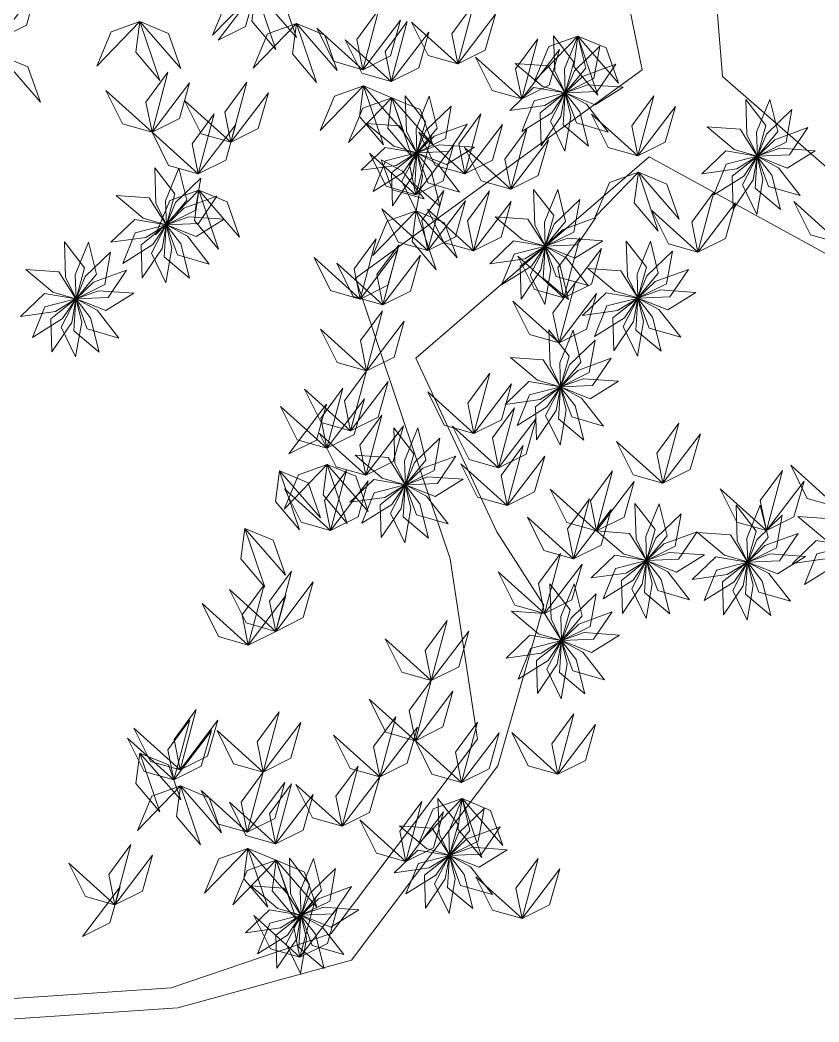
# Model space of a CAD drawing. Header units: inches. Extents: x -173 to 14008, y -3334 to 10368.
# Drawn here: x 12274.1 to 12351.2, y 495.9 to 592.5 of the extents above; entities that cross this region are included whole.
import ezdxf

# ---------------------------------------------------------------- set-up
doc = ezdxf.new("R2010")
doc.units = ezdxf.units.IN
doc.header["$MEASUREMENT"] = 0
doc.layers.add('ARREDAMENTO', color=8, linetype='Continuous', lineweight=18)

msp = doc.modelspace()

# ---------------------------------------------------------------- linework, layer by layer
at = {"layer": 'ARREDAMENTO', "linetype": 'Continuous', "lineweight": 0}
for points in [[(12363.196, 568.489), (12341.847, 587.105), (12339.817, 612.244)], [(12330.822, 603.828), (12334.107, 587.721), (12306.459, 567.626), (12315.589, 540.58), (12318.234, 523.181), (12304.121, 504.428), (12288.666, 499.211), (12268.683, 497.845)], [(12269.336, 495.913), (12289.318, 497.279), (12306.065, 501.857), (12320.179, 520.61), (12324.633, 536.101), (12320.092, 543.177), (12312.291, 559.911), (12334.784, 579.341), (12365.152, 562.693)]]:
    msp.add_lwpolyline(points, dxfattribs=at)
at = {"layer": 'ARREDAMENTO', "lineweight": 0}
for points in [[(12272.065, 590.715), (12274.719, 592.036), (12275.696, 595.489), (12272.065, 590.715)], [(12296.833, 595.378), (12294.041, 594.382), (12292.659, 591.07), (12296.833, 595.378)], [(12293.202, 590.604), (12295.856, 591.925), (12296.833, 595.378), (12293.202, 590.604)], [(12296.833, 595.378), (12296.443, 592.439), (12298.759, 589.698), (12296.833, 595.378)], [(12296.833, 595.378), (12299.569, 594.237), (12300.774, 590.857), (12296.833, 595.378)], [(12307.171, 587.747), (12306.586, 590.653), (12308.713, 593.543), (12307.171, 587.747)], [(12316.322, 588.31), (12315.737, 591.217), (12317.865, 594.107), (12316.322, 588.31)], [(12285.669, 592.389), (12282.877, 591.394), (12281.495, 588.082), (12285.669, 592.389)], [(12285.669, 592.389), (12285.279, 589.45), (12287.595, 586.709), (12285.669, 592.389)], [(12285.669, 592.389), (12288.405, 591.248), (12289.61, 587.868), (12285.669, 592.389)], [(12307.171, 587.747), (12309.825, 589.068), (12310.802, 592.521), (12307.171, 587.747)], [(12309.907, 586.606), (12309.322, 589.512), (12311.449, 592.402), (12309.907, 586.606)], [(12316.322, 588.31), (12313.47, 589.117), (12311.87, 592.33), (12316.322, 588.31)], [(12316.322, 588.31), (12318.976, 589.631), (12319.953, 593.085), (12316.322, 588.31)], [(12300.752, 592.2), (12297.96, 591.205), (12296.578, 587.893), (12300.752, 592.2)], [(12300.752, 592.2), (12300.363, 589.261), (12302.678, 586.52), (12300.752, 592.2)], [(12300.752, 592.2), (12303.488, 591.059), (12304.694, 587.679), (12300.752, 592.2)], [(12307.171, 587.747), (12304.318, 588.554), (12302.719, 591.766), (12307.171, 587.747)], [(12309.907, 586.606), (12312.561, 587.927), (12313.538, 591.38), (12309.907, 586.606)], [(12309.907, 586.606), (12307.054, 587.413), (12305.455, 590.625), (12309.907, 586.606)], [(12322.488, 584.921), (12321.903, 587.827), (12324.03, 590.717), (12322.488, 584.921)], [(12327.895, 590.98), (12325.103, 589.984), (12323.721, 586.672), (12327.895, 590.98)], [(12325.565, 590.999), (12325.684, 587.592), (12326.688, 585.516), (12327.517, 588.486), (12325.565, 590.999)], [(12327.895, 590.98), (12326.619, 587.819), (12326.691, 585.514), (12328.657, 587.89), (12327.895, 590.98)], [(12327.895, 590.98), (12327.506, 588.041), (12329.821, 585.299), (12327.895, 590.98)], [(12327.895, 590.98), (12330.631, 589.839), (12331.837, 586.459), (12327.895, 590.98)], [(12322.488, 584.921), (12325.142, 586.242), (12326.119, 589.695), (12322.488, 584.921)], [(12330.017, 590.014), (12327.565, 587.647), (12326.693, 585.511), (12329.456, 586.882), (12330.017, 590.014)], [(12272.118, 589.148), (12274.854, 588.007), (12276.059, 584.627), (12272.118, 589.148)], [(12322.488, 584.921), (12319.635, 585.727), (12318.036, 588.94), (12322.488, 584.921)], [(12286.827, 581.715), (12286.242, 584.621), (12288.369, 587.511), (12286.827, 581.715)], [(12321.854, 588.349), (12324.465, 586.158), (12326.68, 585.514), (12325.028, 588.119), (12321.854, 588.349)], [(12331.562, 588.27), (12328.359, 587.104), (12326.694, 585.507), (12329.776, 585.636), (12331.562, 588.27)], [(12294.421, 580.744), (12293.836, 583.65), (12295.964, 586.54), (12294.421, 580.744)], [(12286.827, 581.715), (12283.974, 582.522), (12282.375, 585.734), (12286.827, 581.715)], [(12286.827, 581.715), (12289.481, 583.036), (12290.458, 586.489), (12286.827, 581.715)], [(12307.223, 586.18), (12304.431, 585.185), (12303.049, 581.873), (12307.223, 586.18)], [(12307.223, 586.18), (12306.833, 583.241), (12309.149, 580.5), (12307.223, 586.18)], [(12307.223, 586.18), (12309.959, 585.039), (12311.165, 581.659), (12307.223, 586.18)], [(12321.341, 583.818), (12324.716, 584.293), (12326.676, 585.508), (12323.635, 586.023), (12321.341, 583.818)], [(12332.264, 586.047), (12328.864, 586.285), (12326.694, 585.504), (12329.561, 584.368), (12332.264, 586.047)], [(12294.421, 580.744), (12291.569, 581.55), (12289.969, 584.763), (12294.421, 580.744)], [(12294.421, 580.744), (12297.075, 582.065), (12298.052, 585.518), (12294.421, 580.744)], [(12309.959, 585.039), (12307.167, 584.044), (12305.785, 580.732), (12309.959, 585.039)], [(12309.959, 585.039), (12309.57, 582.1), (12311.885, 579.359), (12309.959, 585.039)], [(12309.959, 585.039), (12312.695, 583.898), (12313.901, 580.518), (12309.959, 585.039)], [(12311.24, 585.221), (12311.36, 581.815), (12312.363, 579.738), (12313.193, 582.709), (12311.24, 585.221)], [(12313.571, 585.202), (12312.294, 582.042), (12312.367, 579.736), (12314.333, 582.113), (12313.571, 585.202)], [(12322.49, 581.791), (12325.38, 583.597), (12326.677, 585.505), (12323.689, 584.738), (12322.49, 581.791)], [(12324.364, 580.405), (12326.27, 583.231), (12326.678, 585.501), (12324.261, 583.586), (12324.364, 580.405)], [(12326.64, 579.902), (12327.231, 583.259), (12326.681, 585.499), (12325.252, 582.766), (12326.64, 579.902)], [(12328.923, 580.368), (12328.098, 583.675), (12326.685, 585.498), (12326.491, 582.42), (12328.923, 580.368)], [(12330.82, 581.723), (12328.721, 584.409), (12326.688, 585.499), (12327.763, 582.607), (12330.82, 581.723)], [(12333.684, 579.425), (12333.099, 582.331), (12335.227, 585.221), (12333.684, 579.425)], [(12344.094, 584.887), (12344.214, 581.48), (12345.217, 579.403), (12346.047, 582.374), (12344.094, 584.887)], [(12346.425, 584.868), (12345.148, 581.707), (12345.221, 579.402), (12347.187, 581.778), (12346.425, 584.868)], [(12315.692, 584.237), (12313.241, 581.869), (12312.369, 579.734), (12315.132, 581.105), (12315.692, 584.237)], [(12333.684, 579.425), (12336.338, 580.746), (12337.315, 584.199), (12333.684, 579.425)], [(12348.546, 583.902), (12346.095, 581.534), (12345.223, 579.399), (12347.986, 580.77), (12348.546, 583.902)], [(12291.279, 577.696), (12290.694, 580.602), (12292.821, 583.492), (12291.279, 577.696)], [(12317.008, 577.694), (12316.423, 580.6), (12318.55, 583.49), (12317.008, 577.694)], [(12333.684, 579.425), (12330.832, 580.232), (12329.232, 583.444), (12333.684, 579.425)], [(12291.279, 577.696), (12288.426, 578.503), (12286.827, 581.715), (12291.279, 577.696)], [(12291.279, 577.696), (12293.933, 579.017), (12294.91, 582.47), (12291.279, 577.696)], [(12307.53, 582.571), (12310.141, 580.381), (12312.356, 579.737), (12310.704, 582.342), (12307.53, 582.571)], [(12317.238, 582.492), (12314.035, 581.326), (12312.37, 579.73), (12315.452, 579.859), (12317.238, 582.492)], [(12317.008, 577.694), (12314.155, 578.5), (12312.556, 581.713), (12317.008, 577.694)], [(12317.008, 577.694), (12319.662, 579.015), (12320.639, 582.468), (12317.008, 577.694)], [(12321.435, 576.213), (12320.85, 579.12), (12322.977, 582.01), (12321.435, 576.213)], [(12340.384, 582.237), (12342.995, 580.046), (12345.21, 579.402), (12343.558, 582.007), (12340.384, 582.237)], [(12350.092, 582.158), (12346.889, 580.992), (12345.224, 579.395), (12348.306, 579.524), (12350.092, 582.158)], [(12312.263, 575.692), (12311.678, 578.598), (12313.806, 581.488), (12312.263, 575.692)], [(12321.435, 576.213), (12324.089, 577.535), (12325.066, 580.988), (12321.435, 576.213)], [(12307.017, 578.041), (12310.392, 578.516), (12312.352, 579.731), (12309.311, 580.246), (12307.017, 578.041)], [(12308.165, 576.013), (12311.056, 577.819), (12312.352, 579.727), (12309.365, 578.96), (12308.165, 576.013)], [(12312.263, 575.692), (12314.917, 577.013), (12315.894, 580.466), (12312.263, 575.692)], [(12317.94, 580.27), (12314.54, 580.508), (12312.369, 579.726), (12315.237, 578.591), (12317.94, 580.27)], [(12321.435, 576.213), (12318.582, 577.02), (12316.983, 580.233), (12321.435, 576.213)], [(12339.871, 577.706), (12343.246, 578.181), (12345.206, 579.396), (12342.165, 579.911), (12339.871, 577.706)], [(12350.794, 579.935), (12347.394, 580.173), (12345.223, 579.391), (12348.091, 578.256), (12350.794, 579.935)], [(12312.263, 575.692), (12309.41, 576.499), (12307.811, 579.711), (12312.263, 575.692)], [(12313.076, 575.287), (12310.978, 577.973), (12308.945, 579.063), (12310.02, 576.172), (12313.076, 575.287)], [(12310.04, 574.628), (12311.946, 577.454), (12312.354, 579.724), (12309.937, 577.808), (12310.04, 574.628)], [(12312.315, 574.125), (12312.907, 577.481), (12312.357, 579.722), (12310.928, 576.988), (12312.315, 574.125)], [(12314.599, 574.591), (12313.774, 577.898), (12312.36, 579.721), (12312.167, 576.642), (12314.599, 574.591)], [(12316.496, 575.945), (12314.397, 578.631), (12312.364, 579.721), (12313.439, 576.83), (12316.496, 575.945)], [(12341.019, 575.678), (12343.91, 577.485), (12345.206, 579.393), (12342.219, 578.626), (12341.019, 575.678)], [(12342.894, 574.293), (12344.8, 577.119), (12345.208, 579.389), (12342.791, 577.473), (12342.894, 574.293)], [(12345.169, 573.79), (12345.761, 577.147), (12345.211, 579.387), (12343.782, 576.653), (12345.169, 573.79)], [(12347.453, 574.256), (12346.628, 577.563), (12345.214, 579.386), (12345.021, 576.307), (12347.453, 574.256)], [(12349.35, 575.611), (12347.251, 578.296), (12345.218, 579.386), (12346.293, 576.495), (12349.35, 575.611)], [(12287.088, 578.278), (12287.207, 574.871), (12288.211, 572.795), (12289.041, 575.765), (12287.088, 578.278)], [(12289.418, 578.259), (12288.142, 575.098), (12288.214, 572.793), (12290.18, 575.169), (12289.418, 578.259)], [(12333.737, 577.858), (12330.944, 576.863), (12329.563, 573.551), (12333.737, 577.858)], [(12333.737, 577.858), (12333.347, 574.919), (12335.662, 572.178), (12333.737, 577.858)], [(12333.737, 577.858), (12336.473, 576.717), (12337.678, 573.337), (12333.737, 577.858)], [(12291.54, 577.294), (12289.088, 574.926), (12288.216, 572.79), (12290.979, 574.161), (12291.54, 577.294)], [(12291.331, 576.129), (12288.539, 575.134), (12287.158, 571.822), (12291.331, 576.129)], [(12291.331, 576.129), (12290.942, 573.19), (12293.257, 570.449), (12291.331, 576.129)], [(12291.331, 576.129), (12294.067, 574.988), (12295.273, 571.608), (12291.331, 576.129)], [(12313.438, 570.31), (12312.853, 573.216), (12314.981, 576.106), (12313.438, 570.31)], [(12317.842, 570.262), (12317.257, 573.168), (12319.385, 576.058), (12317.842, 570.262)], [(12323.627, 576.207), (12323.746, 572.8), (12324.75, 570.723), (12325.58, 573.694), (12323.627, 576.207)], [(12325.958, 576.188), (12324.681, 573.027), (12324.754, 570.722), (12326.72, 573.098), (12325.958, 576.188)], [(12339.49, 570.134), (12338.905, 573.04), (12341.032, 575.93), (12339.49, 570.134)], [(12283.377, 575.628), (12285.989, 573.437), (12288.204, 572.794), (12286.551, 575.398), (12283.377, 575.628)], [(12293.085, 575.549), (12289.882, 574.383), (12288.217, 572.786), (12291.299, 572.915), (12293.085, 575.549)], [(12313.438, 570.31), (12316.092, 571.631), (12317.069, 575.084), (12313.438, 570.31)], [(12317.842, 570.262), (12320.496, 571.583), (12321.473, 575.036), (12317.842, 570.262)], [(12328.079, 575.222), (12325.627, 572.854), (12324.756, 570.719), (12327.519, 572.09), (12328.079, 575.222)], [(12339.49, 570.134), (12342.143, 571.455), (12343.12, 574.908), (12339.49, 570.134)], [(12353.183, 571.026), (12350.33, 571.833), (12348.731, 575.045), (12353.183, 571.026)], [(12312.315, 574.125), (12309.523, 573.129), (12308.142, 569.817), (12312.315, 574.125)], [(12313.438, 570.31), (12310.586, 571.117), (12308.986, 574.329), (12313.438, 570.31)], [(12312.315, 574.125), (12311.926, 571.186), (12314.241, 568.445), (12312.315, 574.125)], [(12312.315, 574.125), (12315.051, 572.984), (12316.257, 569.604), (12312.315, 574.125)], [(12317.842, 570.262), (12314.99, 571.069), (12313.39, 574.281), (12317.842, 570.262)], [(12339.49, 570.134), (12336.637, 570.941), (12335.037, 574.153), (12339.49, 570.134)], [(12282.864, 571.098), (12286.239, 571.572), (12288.2, 572.788), (12285.158, 573.302), (12282.864, 571.098)], [(12293.787, 573.327), (12290.387, 573.564), (12288.217, 572.783), (12291.085, 571.647), (12293.787, 573.327)], [(12319.917, 573.557), (12322.528, 571.366), (12324.743, 570.722), (12323.09, 573.327), (12319.917, 573.557)], [(12329.624, 573.478), (12326.422, 572.312), (12324.757, 570.715), (12327.839, 570.844), (12329.624, 573.478)], [(12284.013, 569.07), (12286.903, 570.876), (12288.2, 572.784), (12285.212, 572.017), (12284.013, 569.07)], [(12285.887, 567.684), (12287.793, 570.51), (12288.201, 572.78), (12285.784, 570.865), (12285.887, 567.684)], [(12288.163, 567.181), (12288.755, 570.538), (12288.204, 572.778), (12286.775, 570.045), (12288.163, 567.181)], [(12290.446, 567.647), (12289.622, 570.954), (12288.208, 572.777), (12288.014, 569.699), (12290.446, 567.647)], [(12292.343, 569.002), (12290.244, 571.688), (12288.212, 572.778), (12289.287, 569.887), (12292.343, 569.002)], [(12278.376, 571.141), (12278.495, 567.734), (12279.499, 565.658), (12280.329, 568.628), (12278.376, 571.141)], [(12280.707, 571.122), (12279.43, 567.961), (12279.502, 565.656), (12281.469, 568.032), (12280.707, 571.122)], [(12306.909, 565.63), (12306.324, 568.537), (12308.451, 571.427), (12306.909, 565.63)], [(12319.403, 569.026), (12322.779, 569.501), (12324.739, 570.716), (12321.698, 571.231), (12319.403, 569.026)], [(12330.327, 571.255), (12326.926, 571.493), (12324.756, 570.712), (12327.624, 569.576), (12330.327, 571.255)], [(12326.564, 565.741), (12325.979, 568.647), (12328.106, 571.537), (12326.564, 565.741)], [(12332.572, 571.218), (12332.691, 567.812), (12333.695, 565.735), (12334.524, 568.706), (12332.572, 571.218)], [(12334.902, 571.199), (12333.625, 568.039), (12333.698, 565.733), (12335.664, 568.11), (12334.902, 571.199)], [(12282.828, 570.156), (12280.376, 567.789), (12279.505, 565.653), (12282.268, 567.024), (12282.828, 570.156)], [(12306.909, 565.63), (12309.563, 566.951), (12310.54, 570.404), (12306.909, 565.63)], [(12309.098, 565.073), (12308.513, 567.979), (12310.64, 570.869), (12309.098, 565.073)], [(12320.552, 566.998), (12323.443, 568.805), (12324.739, 570.713), (12321.752, 569.946), (12320.552, 566.998)], [(12322.427, 565.613), (12324.332, 568.439), (12324.741, 570.709), (12322.323, 568.793), (12322.427, 565.613)], [(12324.702, 565.11), (12325.294, 568.467), (12324.744, 570.707), (12323.314, 567.973), (12324.702, 565.11)], [(12326.986, 565.576), (12326.161, 568.883), (12324.747, 570.706), (12324.553, 567.627), (12326.986, 565.576)], [(12328.882, 566.931), (12326.784, 569.616), (12324.751, 570.706), (12325.826, 567.815), (12328.882, 566.931)], [(12326.564, 565.741), (12329.218, 567.062), (12330.195, 570.515), (12326.564, 565.741)], [(12337.023, 570.234), (12334.572, 567.866), (12333.7, 565.73), (12336.463, 567.101), (12337.023, 570.234)], [(12306.909, 565.63), (12304.056, 566.437), (12302.457, 569.65), (12306.909, 565.63)], [(12309.098, 565.073), (12311.751, 566.394), (12312.728, 569.847), (12309.098, 565.073)], [(12326.564, 565.741), (12323.711, 566.548), (12322.112, 569.76), (12326.564, 565.741)], [(12274.666, 568.491), (12277.277, 566.3), (12279.492, 565.656), (12277.839, 568.261), (12274.666, 568.491)], [(12284.373, 568.412), (12281.171, 567.246), (12279.506, 565.649), (12282.588, 565.778), (12284.373, 568.412)], [(12309.098, 565.073), (12306.245, 565.879), (12304.645, 569.092), (12309.098, 565.073)], [(12328.861, 568.568), (12331.472, 566.377), (12333.687, 565.734), (12332.035, 568.338), (12328.861, 568.568)], [(12338.569, 568.489), (12335.366, 567.323), (12333.701, 565.727), (12336.783, 565.856), (12338.569, 568.489)], [(12326.085, 561.39), (12325.5, 564.296), (12327.628, 567.186), (12326.085, 561.39)], [(12285.076, 566.189), (12281.675, 566.427), (12279.505, 565.646), (12282.373, 564.51), (12285.076, 566.189)], [(12328.348, 564.038), (12331.723, 564.512), (12333.683, 565.728), (12330.642, 566.242), (12328.348, 564.038)], [(12339.271, 566.267), (12335.871, 566.504), (12333.701, 565.723), (12336.568, 564.587), (12339.271, 566.267)], [(12274.152, 563.96), (12277.528, 564.435), (12279.488, 565.65), (12276.447, 566.165), (12274.152, 563.96)], [(12275.301, 561.933), (12278.192, 563.739), (12279.488, 565.647), (12276.5, 564.88), (12275.301, 561.933)], [(12277.175, 560.547), (12279.081, 563.373), (12279.49, 565.643), (12277.072, 563.728), (12277.175, 560.547)], [(12279.451, 560.044), (12280.043, 563.401), (12279.493, 565.641), (12278.063, 562.908), (12279.451, 560.044)], [(12281.735, 560.51), (12280.91, 563.817), (12279.496, 565.64), (12279.302, 562.562), (12281.735, 560.51)], [(12283.631, 561.865), (12281.533, 564.55), (12279.5, 565.64), (12280.575, 562.749), (12283.631, 561.865)], [(12326.085, 561.39), (12323.233, 562.197), (12321.633, 565.409), (12326.085, 561.39)], [(12326.085, 561.39), (12328.739, 562.711), (12329.716, 566.164), (12326.085, 561.39)], [(12329.497, 562.01), (12332.387, 563.816), (12333.683, 565.724), (12330.696, 564.957), (12329.497, 562.01)], [(12331.371, 560.625), (12333.277, 563.45), (12333.685, 565.721), (12331.268, 563.805), (12331.371, 560.625)], [(12333.647, 560.121), (12334.238, 563.478), (12333.688, 565.718), (12332.259, 562.985), (12333.647, 560.121)], [(12335.93, 560.587), (12335.105, 563.895), (12333.692, 565.717), (12333.498, 562.639), (12335.93, 560.587)], [(12337.827, 561.942), (12335.728, 564.628), (12333.695, 565.718), (12334.77, 562.827), (12337.827, 561.942)], [(12307.531, 558.709), (12306.946, 561.615), (12309.073, 564.505), (12307.531, 558.709)], [(12307.531, 558.709), (12310.184, 560.03), (12311.161, 563.483), (12307.531, 558.709)], [(12307.531, 558.709), (12304.678, 559.515), (12303.078, 562.728), (12307.531, 558.709)], [(12325.109, 562.646), (12325.228, 559.24), (12326.232, 557.163), (12327.061, 560.134), (12325.109, 562.646)], [(12327.439, 562.627), (12326.163, 559.467), (12326.235, 557.161), (12328.201, 559.538), (12327.439, 562.627)], [(12329.561, 561.662), (12327.109, 559.294), (12326.237, 557.158), (12329, 558.529), (12329.561, 561.662)], [(12321.398, 559.996), (12324.01, 557.805), (12326.225, 557.162), (12324.572, 559.766), (12321.398, 559.996)], [(12331.106, 559.917), (12327.903, 558.751), (12326.238, 557.155), (12329.32, 557.284), (12331.106, 559.917)], [(12305.988, 552.912), (12305.403, 555.819), (12307.531, 558.709), (12305.988, 552.912)], [(12305.988, 552.912), (12308.642, 554.233), (12309.619, 557.686), (12305.988, 552.912)], [(12317.871, 552.671), (12317.286, 555.577), (12319.414, 558.467), (12317.871, 552.671)], [(12320.885, 555.466), (12324.26, 555.94), (12326.221, 557.156), (12323.179, 557.67), (12320.885, 555.466)], [(12331.808, 557.695), (12328.408, 557.932), (12326.238, 557.151), (12329.106, 556.015), (12331.808, 557.695)], [(12305.988, 552.912), (12303.136, 553.719), (12301.536, 556.932), (12305.988, 552.912)], [(12303.683, 551.242), (12303.098, 554.148), (12305.226, 557.038), (12303.683, 551.242)], [(12317.871, 552.671), (12315.019, 553.477), (12313.419, 556.69), (12317.871, 552.671)], [(12317.871, 552.671), (12320.525, 553.992), (12321.502, 557.445), (12317.871, 552.671)], [(12322.034, 553.438), (12324.924, 555.244), (12326.221, 557.152), (12323.233, 556.385), (12322.034, 553.438)], [(12323.908, 552.053), (12325.814, 554.878), (12326.222, 557.149), (12323.805, 555.233), (12323.908, 552.053)], [(12326.184, 551.549), (12326.775, 554.906), (12326.225, 557.146), (12324.796, 554.413), (12326.184, 551.549)], [(12328.467, 552.015), (12327.643, 555.323), (12326.229, 557.145), (12326.035, 554.067), (12328.467, 552.015)], [(12330.364, 553.37), (12328.265, 556.056), (12326.233, 557.146), (12327.307, 554.255), (12330.364, 553.37)], [(12303.683, 551.242), (12306.337, 552.563), (12307.314, 556.016), (12303.683, 551.242)], [(12303.683, 551.242), (12300.831, 552.049), (12299.231, 555.261), (12303.683, 551.242)], [(12300.024, 550.709), (12302.678, 552.03), (12303.655, 555.483), (12300.024, 550.709)], [(12320.259, 549.336), (12319.674, 552.242), (12321.802, 555.132), (12320.259, 549.336)], [(12307.447, 548.642), (12306.862, 551.548), (12308.99, 554.438), (12307.447, 548.642)], [(12320.259, 549.336), (12322.913, 550.657), (12323.89, 554.11), (12320.259, 549.336)], [(12336.092, 547.866), (12335.507, 550.773), (12337.634, 553.663), (12336.092, 547.866)], [(12307.447, 548.642), (12310.101, 549.963), (12311.078, 553.416), (12307.447, 548.642)], [(12310.141, 553.211), (12310.261, 549.804), (12311.264, 547.728), (12312.094, 550.699), (12310.141, 553.211)], [(12312.472, 553.192), (12311.195, 550.032), (12311.268, 547.726), (12313.234, 550.103), (12312.472, 553.192)], [(12320.259, 549.336), (12317.407, 550.142), (12315.807, 553.355), (12320.259, 549.336)], [(12307.447, 548.642), (12304.595, 549.448), (12302.995, 552.661), (12307.447, 548.642)], [(12314.593, 552.227), (12312.142, 549.859), (12311.27, 547.723), (12314.033, 549.094), (12314.593, 552.227)], [(12336.092, 547.866), (12333.239, 548.673), (12331.64, 551.886), (12336.092, 547.866)], [(12336.092, 547.866), (12338.745, 549.188), (12339.722, 552.641), (12336.092, 547.866)], [(12321.079, 545.712), (12320.494, 548.618), (12322.622, 551.508), (12321.079, 545.712)], [(12306.431, 550.561), (12309.042, 548.37), (12311.257, 547.727), (12309.605, 550.331), (12306.431, 550.561)], [(12316.139, 550.482), (12312.936, 549.316), (12311.271, 547.719), (12314.353, 547.848), (12316.139, 550.482)], [(12321.079, 545.712), (12323.733, 547.033), (12324.71, 550.486), (12321.079, 545.712)], [(12299.14, 549.051), (12298.751, 546.113), (12301.066, 543.371), (12299.14, 549.051)], [(12299.14, 549.051), (12301.876, 547.911), (12303.082, 544.53), (12299.14, 549.051)], [(12303.736, 549.675), (12300.943, 548.68), (12299.562, 545.368), (12303.736, 549.675)], [(12303.736, 549.675), (12303.346, 546.737), (12305.662, 543.995), (12303.736, 549.675)], [(12304.056, 543.31), (12303.471, 546.216), (12305.599, 549.106), (12304.056, 543.31)], [(12303.736, 549.675), (12306.472, 548.534), (12307.677, 545.154), (12303.736, 549.675)], [(12321.079, 545.712), (12318.227, 546.519), (12316.627, 549.731), (12321.079, 545.712)], [(12329.7, 543.262), (12329.115, 546.168), (12331.242, 549.058), (12329.7, 543.262)], [(12346.088, 543.301), (12345.503, 546.207), (12347.63, 549.097), (12346.088, 543.301)], [(12352.888, 545.602), (12350.036, 546.408), (12348.436, 549.621), (12352.888, 545.602)], [(12304.056, 543.31), (12306.71, 544.631), (12307.687, 548.084), (12304.056, 543.31)], [(12305.918, 546.031), (12309.293, 546.505), (12311.253, 547.721), (12308.212, 548.235), (12305.918, 546.031)], [(12316.841, 548.26), (12313.441, 548.497), (12311.27, 547.716), (12314.138, 546.58), (12316.841, 548.26)], [(12329.7, 543.262), (12332.354, 544.583), (12333.331, 548.036), (12329.7, 543.262)], [(12346.088, 543.301), (12348.742, 544.622), (12349.719, 548.075), (12346.088, 543.301)], [(12304.056, 543.31), (12301.204, 544.116), (12299.604, 547.329), (12304.056, 543.31)], [(12307.066, 544.003), (12309.957, 545.809), (12311.253, 547.717), (12308.266, 546.95), (12307.066, 544.003)], [(12308.941, 542.618), (12310.847, 545.443), (12311.255, 547.714), (12308.838, 545.798), (12308.941, 542.618)], [(12311.216, 542.114), (12311.808, 545.471), (12311.258, 547.711), (12309.829, 544.978), (12311.216, 542.114)], [(12313.5, 542.58), (12312.675, 545.888), (12311.261, 547.71), (12311.068, 544.632), (12313.5, 542.58)], [(12315.397, 543.935), (12313.298, 546.621), (12311.265, 547.711), (12312.34, 544.82), (12315.397, 543.935)], [(12329.7, 543.262), (12326.847, 544.069), (12325.248, 547.281), (12329.7, 543.262)], [(12346.088, 543.301), (12343.235, 544.108), (12341.636, 547.32), (12346.088, 543.301)], [(12327.483, 540.559), (12326.898, 543.465), (12329.026, 546.355), (12327.483, 540.559)], [(12333.41, 545.912), (12333.529, 542.506), (12334.533, 540.429), (12335.363, 543.4), (12333.41, 545.912)], [(12327.483, 540.559), (12330.137, 541.88), (12331.114, 545.333), (12327.483, 540.559)], [(12335.741, 545.893), (12334.464, 542.733), (12334.537, 540.427), (12336.503, 542.804), (12335.741, 545.893)], [(12343.157, 545.754), (12343.276, 542.348), (12344.28, 540.271), (12345.11, 543.242), (12343.157, 545.754)], [(12345.487, 545.735), (12344.211, 542.575), (12344.283, 540.27), (12346.25, 542.646), (12345.487, 545.735)], [(12327.483, 540.559), (12324.631, 541.366), (12323.031, 544.578), (12327.483, 540.559)], [(12337.862, 544.928), (12335.41, 542.56), (12334.539, 540.424), (12337.302, 541.795), (12337.862, 544.928)], [(12347.609, 544.77), (12345.157, 542.402), (12344.286, 540.267), (12347.049, 541.638), (12347.609, 544.77)], [(12349.118, 544.655), (12351.729, 542.464), (12353.945, 541.821), (12352.292, 544.425), (12349.118, 544.655)], [(12295.776, 543.513), (12295.387, 540.574), (12297.702, 537.832), (12295.776, 543.513)], [(12295.776, 543.513), (12298.512, 542.372), (12299.718, 538.991), (12295.776, 543.513)], [(12329.7, 543.262), (12332.311, 541.071), (12334.526, 540.428), (12332.873, 543.032), (12329.7, 543.262)], [(12339.407, 543.183), (12336.205, 542.017), (12334.54, 540.421), (12337.622, 540.55), (12339.407, 543.183)], [(12339.447, 543.105), (12342.058, 540.914), (12344.273, 540.27), (12342.62, 542.875), (12339.447, 543.105)], [(12349.154, 543.026), (12345.951, 541.86), (12344.287, 540.263), (12347.368, 540.392), (12349.154, 543.026)], [(12348.605, 540.125), (12351.98, 540.599), (12353.94, 541.815), (12350.899, 542.329), (12348.605, 540.125)], [(12324.678, 535.3), (12324.093, 538.206), (12326.22, 541.096), (12324.678, 535.3)], [(12340.11, 540.961), (12336.709, 541.198), (12334.539, 540.417), (12337.407, 539.281), (12340.11, 540.961)], [(12349.754, 538.097), (12352.644, 539.903), (12353.941, 541.811), (12350.953, 541.044), (12349.754, 538.097)], [(12329.186, 538.732), (12332.562, 539.206), (12334.522, 540.422), (12331.481, 540.936), (12329.186, 538.732)], [(12330.335, 536.704), (12333.226, 538.51), (12334.522, 540.418), (12331.535, 539.651), (12330.335, 536.704)], [(12332.21, 535.319), (12334.115, 538.144), (12334.524, 540.415), (12332.106, 538.499), (12332.21, 535.319)], [(12334.485, 534.816), (12335.077, 538.172), (12334.527, 540.412), (12333.097, 537.679), (12334.485, 534.816)], [(12336.769, 535.281), (12335.944, 538.589), (12334.53, 540.411), (12334.336, 537.333), (12336.769, 535.281)], [(12338.665, 536.636), (12336.567, 539.322), (12334.534, 540.412), (12335.609, 537.521), (12338.665, 536.636)], [(12338.933, 538.574), (12342.308, 539.049), (12344.269, 540.264), (12341.227, 540.779), (12338.933, 538.574)], [(12340.082, 536.546), (12342.972, 538.353), (12344.269, 540.26), (12341.281, 539.494), (12340.082, 536.546)], [(12341.956, 535.161), (12343.862, 537.987), (12344.271, 540.257), (12341.853, 538.341), (12341.956, 535.161)], [(12344.232, 534.658), (12344.824, 538.015), (12344.273, 540.255), (12342.844, 537.521), (12344.232, 534.658)], [(12346.516, 535.124), (12345.691, 538.431), (12344.277, 540.254), (12344.083, 537.175), (12346.516, 535.124)], [(12348.412, 536.478), (12346.314, 539.164), (12344.281, 540.254), (12345.356, 537.363), (12348.412, 536.478)], [(12349.856, 540.803), (12346.456, 541.041), (12344.286, 540.259), (12347.154, 539.124), (12349.856, 540.803)], [(12298.756, 533.583), (12298.171, 536.489), (12300.298, 539.379), (12298.756, 533.583)], [(12324.678, 535.3), (12321.825, 536.107), (12320.226, 539.319), (12324.678, 535.3)], [(12324.678, 535.3), (12327.331, 536.621), (12328.308, 540.074), (12324.678, 535.3)], [(12298.756, 533.583), (12301.41, 534.904), (12302.387, 538.357), (12298.756, 533.583)], [(12325.214, 538.18), (12325.334, 534.773), (12326.337, 532.697), (12327.167, 535.667), (12325.214, 538.18)], [(12298.756, 533.583), (12295.903, 534.39), (12294.304, 537.602), (12298.756, 533.583)], [(12296.102, 532.262), (12295.517, 535.168), (12297.644, 538.058), (12296.102, 532.262)], [(12327.545, 538.161), (12326.268, 535), (12326.341, 532.695), (12328.307, 535.071), (12327.545, 538.161)], [(12296.102, 532.262), (12293.249, 533.069), (12291.65, 536.281), (12296.102, 532.262)], [(12296.102, 532.262), (12298.756, 533.583), (12299.733, 537.036), (12296.102, 532.262)], [(12329.666, 537.195), (12327.215, 534.828), (12326.343, 532.692), (12329.106, 534.063), (12329.666, 537.195)], [(12321.504, 535.53), (12324.115, 533.339), (12326.33, 532.695), (12324.678, 535.3), (12321.504, 535.53)], [(12331.212, 535.451), (12328.009, 534.285), (12326.344, 532.688), (12329.426, 532.817), (12331.212, 535.451)], [(12313.769, 528.833), (12313.184, 531.739), (12315.312, 534.629), (12313.769, 528.833)], [(12313.769, 528.833), (12316.423, 530.154), (12317.4, 533.607), (12313.769, 528.833)], [(12331.914, 533.228), (12328.514, 533.466), (12326.343, 532.685), (12329.211, 531.549), (12331.914, 533.228)], [(12313.769, 528.833), (12310.917, 529.64), (12309.317, 532.852), (12313.769, 528.833)], [(12320.991, 530.999), (12324.366, 531.474), (12326.326, 532.689), (12323.285, 533.204), (12320.991, 530.999)], [(12322.139, 528.972), (12325.03, 530.778), (12326.326, 532.686), (12323.339, 531.919), (12322.139, 528.972)], [(12324.014, 527.586), (12325.92, 530.412), (12326.328, 532.682), (12323.911, 530.767), (12324.014, 527.586)], [(12326.289, 527.083), (12326.881, 530.44), (12326.331, 532.68), (12324.902, 529.947), (12326.289, 527.083)], [(12328.573, 527.549), (12327.748, 530.856), (12326.334, 532.679), (12326.141, 529.601), (12328.573, 527.549)], [(12330.47, 528.904), (12328.371, 531.589), (12326.338, 532.679), (12327.413, 529.788), (12330.47, 528.904)], [(12312.227, 523.037), (12311.642, 525.943), (12313.769, 528.833), (12312.227, 523.037)], [(12312.227, 523.037), (12314.881, 524.358), (12315.858, 527.811), (12312.227, 523.037)], [(12312.227, 523.037), (12309.374, 523.844), (12307.775, 527.056), (12312.227, 523.037)], [(12289.536, 520.238), (12288.951, 523.144), (12291.079, 526.034), (12289.536, 520.238)], [(12297.549, 520.014), (12296.964, 522.921), (12299.092, 525.811), (12297.549, 520.014)], [(12288.925, 519.25), (12288.34, 522.156), (12290.468, 525.046), (12288.925, 519.25)], [(12289.536, 520.238), (12292.19, 521.559), (12293.167, 525.012), (12289.536, 520.238)], [(12297.549, 520.014), (12300.203, 521.336), (12301.18, 524.789), (12297.549, 520.014)], [(12308.789, 519.556), (12308.204, 522.462), (12310.332, 525.352), (12308.789, 519.556)], [(12316.679, 519.018), (12316.094, 521.924), (12318.221, 524.814), (12316.679, 519.018)], [(12325.975, 519.816), (12325.39, 522.722), (12327.518, 525.612), (12325.975, 519.816)], [(12289.536, 520.238), (12286.684, 521.045), (12285.084, 524.257), (12289.536, 520.238)], [(12288.925, 519.25), (12291.579, 520.571), (12292.556, 524.024), (12288.925, 519.25)], [(12297.549, 520.014), (12294.697, 520.821), (12293.097, 524.034), (12297.549, 520.014)], [(12308.789, 519.556), (12311.443, 520.877), (12312.42, 524.33), (12308.789, 519.556)], [(12316.679, 519.018), (12319.333, 520.339), (12320.31, 523.792), (12316.679, 519.018)], [(12325.975, 519.816), (12323.123, 520.623), (12321.523, 523.835), (12325.975, 519.816)], [(12325.975, 519.816), (12328.629, 521.137), (12329.606, 524.59), (12325.975, 519.816)], [(12288.925, 519.25), (12286.073, 520.056), (12284.473, 523.269), (12288.925, 519.25)], [(12308.789, 519.556), (12305.937, 520.363), (12304.337, 523.575), (12308.789, 519.556)], [(12316.679, 519.018), (12313.826, 519.825), (12312.227, 523.037), (12316.679, 519.018)], [(12285.669, 521.849), (12285.279, 518.91), (12287.595, 516.169), (12285.669, 521.849)], [(12285.669, 521.849), (12288.405, 520.708), (12289.61, 517.328), (12285.669, 521.849)], [(12296.007, 514.218), (12295.422, 517.124), (12297.549, 520.014), (12296.007, 514.218)], [(12305.159, 514.782), (12304.574, 517.688), (12306.701, 520.578), (12305.159, 514.782)], [(12296.007, 514.218), (12298.661, 515.539), (12299.638, 518.992), (12296.007, 514.218)], [(12298.743, 513.077), (12298.158, 515.984), (12300.285, 518.874), (12298.743, 513.077)], [(12305.159, 514.782), (12307.812, 516.103), (12308.789, 519.556), (12305.159, 514.782)], [(12289.588, 518.671), (12286.796, 517.676), (12285.415, 514.364), (12289.588, 518.671)], [(12289.588, 518.671), (12289.199, 515.733), (12291.514, 512.991), (12289.588, 518.671)], [(12289.588, 518.671), (12292.325, 517.53), (12293.53, 514.15), (12289.588, 518.671)], [(12296.007, 514.218), (12293.154, 515.025), (12291.555, 518.237), (12296.007, 514.218)], [(12305.159, 514.782), (12302.306, 515.589), (12300.706, 518.801), (12305.159, 514.782)], [(12298.743, 513.077), (12295.89, 513.884), (12294.291, 517.096), (12298.743, 513.077)], [(12298.743, 513.077), (12301.397, 514.398), (12302.374, 517.851), (12298.743, 513.077)], [(12311.324, 511.392), (12310.739, 514.298), (12312.867, 517.188), (12311.324, 511.392)], [(12316.731, 517.451), (12313.939, 516.456), (12312.557, 513.144), (12316.731, 517.451)], [(12314.401, 517.47), (12314.52, 514.064), (12315.524, 511.987), (12316.353, 514.958), (12314.401, 517.47)], [(12316.731, 517.451), (12315.455, 514.291), (12315.527, 511.985), (12317.493, 514.362), (12316.731, 517.451)], [(12316.731, 517.451), (12316.342, 514.512), (12318.657, 511.771), (12316.731, 517.451)], [(12316.731, 517.451), (12319.467, 516.31), (12320.673, 512.93), (12316.731, 517.451)], [(12311.324, 511.392), (12313.978, 512.713), (12314.955, 516.166), (12311.324, 511.392)], [(12318.853, 516.486), (12316.401, 514.118), (12315.529, 511.982), (12318.292, 513.353), (12318.853, 516.486)], [(12311.324, 511.392), (12308.472, 512.199), (12306.872, 515.411), (12311.324, 511.392)], [(12310.69, 514.82), (12313.301, 512.629), (12315.517, 511.986), (12313.864, 514.59), (12310.69, 514.82)], [(12320.398, 514.741), (12317.195, 513.575), (12315.53, 511.979), (12318.612, 512.108), (12320.398, 514.741)], [(12283.257, 507.215), (12282.672, 510.121), (12284.8, 513.011), (12283.257, 507.215)], [(12296.059, 512.651), (12293.267, 511.656), (12291.885, 508.344), (12296.059, 512.651)], [(12296.059, 512.651), (12295.67, 509.713), (12297.985, 506.971), (12296.059, 512.651)], [(12296.059, 512.651), (12298.795, 511.51), (12300.001, 508.13), (12296.059, 512.651)], [(12310.177, 510.29), (12313.552, 510.764), (12315.513, 511.98), (12312.471, 512.494), (12310.177, 510.29)], [(12321.1, 512.519), (12317.7, 512.756), (12315.53, 511.975), (12318.397, 510.839), (12321.1, 512.519)], [(12283.257, 507.215), (12280.405, 508.022), (12278.805, 511.234), (12283.257, 507.215)], [(12283.257, 507.215), (12285.911, 508.536), (12286.888, 511.989), (12283.257, 507.215)], [(12298.795, 511.51), (12296.003, 510.515), (12294.621, 507.203), (12298.795, 511.51)], [(12298.795, 511.51), (12298.406, 508.572), (12300.721, 505.83), (12298.795, 511.51)], [(12298.795, 511.51), (12301.531, 510.369), (12302.737, 506.989), (12298.795, 511.51)], [(12300.076, 511.693), (12300.196, 508.286), (12301.2, 506.209), (12302.029, 509.18), (12300.076, 511.693)], [(12302.407, 511.674), (12301.13, 508.513), (12301.203, 506.208), (12303.169, 508.584), (12302.407, 511.674)], [(12311.326, 508.262), (12314.216, 510.068), (12315.513, 511.976), (12312.525, 511.209), (12311.326, 508.262)], [(12313.2, 506.877), (12315.106, 509.702), (12315.514, 511.973), (12313.097, 510.057), (12313.2, 506.877)], [(12315.476, 506.374), (12316.067, 509.73), (12315.517, 511.97), (12314.088, 509.237), (12315.476, 506.374)], [(12317.759, 506.84), (12316.935, 510.147), (12315.521, 511.969), (12315.327, 508.891), (12317.759, 506.84)], [(12319.656, 508.194), (12317.557, 510.88), (12315.524, 511.97), (12316.599, 509.079), (12319.656, 508.194)], [(12322.52, 505.896), (12321.935, 508.802), (12324.063, 511.692), (12322.52, 505.896)], [(12304.528, 510.708), (12302.077, 508.34), (12301.205, 506.205), (12303.968, 507.576), (12304.528, 510.708)], [(12322.52, 505.896), (12325.174, 507.217), (12326.151, 510.67), (12322.52, 505.896)], [(12322.52, 505.896), (12319.668, 506.703), (12318.068, 509.915), (12322.52, 505.896)], [(12280.115, 504.167), (12282.769, 505.488), (12283.746, 508.941), (12280.115, 504.167)], [(12296.366, 509.043), (12298.977, 506.852), (12301.192, 506.208), (12299.54, 508.813), (12296.366, 509.043)], [(12306.074, 508.964), (12302.871, 507.798), (12301.206, 506.201), (12304.288, 506.33), (12306.074, 508.964)], [(12301.099, 502.163), (12300.514, 505.069), (12302.642, 507.959), (12301.099, 502.163)], [(12295.853, 504.512), (12299.228, 504.987), (12301.188, 506.202), (12298.147, 506.717), (12295.853, 504.512)], [(12301.099, 502.163), (12303.753, 503.484), (12304.73, 506.937), (12301.099, 502.163)], [(12306.776, 506.741), (12303.376, 506.979), (12301.205, 506.198), (12304.073, 505.062), (12306.776, 506.741)], [(12301.099, 502.163), (12298.247, 502.97), (12296.647, 506.182), (12301.099, 502.163)], [(12297.002, 502.484), (12299.892, 504.291), (12301.188, 506.199), (12298.201, 505.432), (12297.002, 502.484)], [(12298.876, 501.099), (12300.782, 503.925), (12301.19, 506.195), (12298.773, 504.28), (12298.876, 501.099)], [(12301.152, 500.596), (12301.743, 503.953), (12301.193, 506.193), (12299.764, 503.46), (12301.152, 500.596)], [(12303.435, 501.062), (12302.61, 504.369), (12301.197, 506.192), (12301.003, 503.114), (12303.435, 501.062)], [(12305.332, 502.417), (12303.233, 505.102), (12301.2, 506.192), (12302.275, 503.301), (12305.332, 502.417)]]:
    msp.add_lwpolyline(points, dxfattribs=at)

doc.saveas('drawing.dxf')
